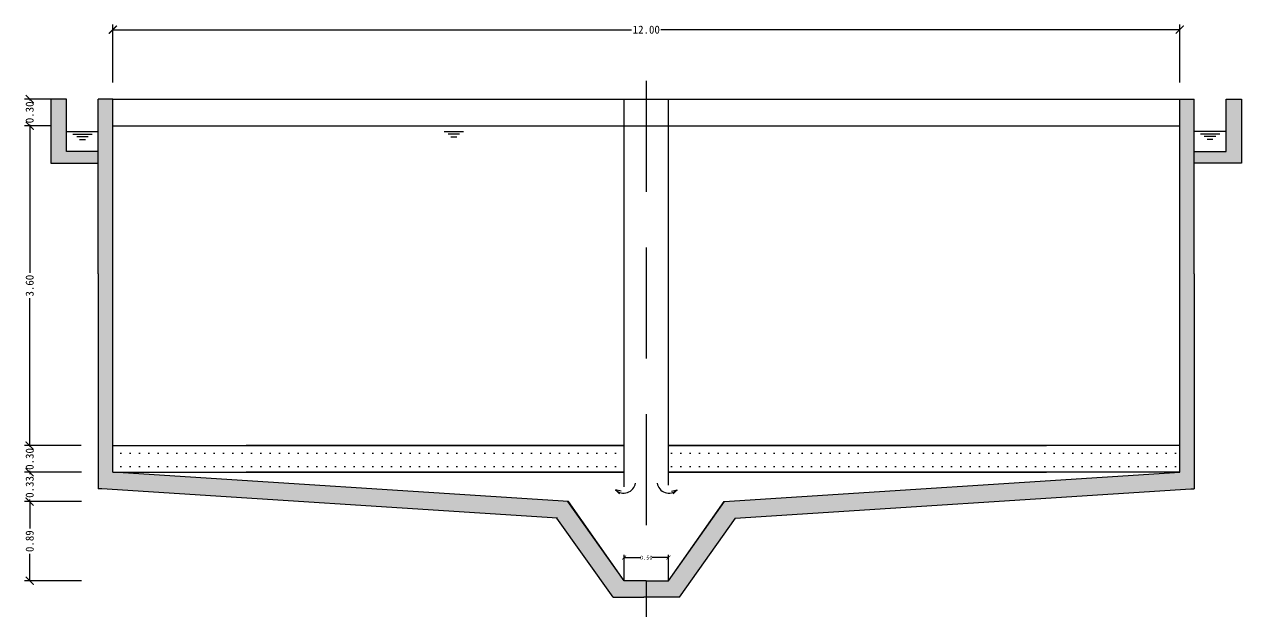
# Model space of a CAD drawing. Header units: inches. Extents: x -375394 to -242034, y -156040 to -122674.
# Drawn here: x -322061 to -308369, y -156040 to -149375 of the extents above; entities that cross this region are included whole.
import ezdxf

# ---------------------------------------------------------------- set-up
doc = ezdxf.new("R2010")
doc.units = ezdxf.units.IN
doc.header["$MEASUREMENT"] = 0
doc.linetypes.add('DASHED2', pattern=[0.375, 0.25, -0.125])
doc.dimstyles.get("Standard").update_dxf_attribs({"dimtxt": 0.18, "dimasz": 0.18, "dimexe": 0.18, "dimexo": 0.0625, "dimgap": 0.09, "dimtad": 0, "dimtih": 1, "dimtoh": 1, "dimdec": 4, "dimzin": 0, "dimdsep": 46, "dimtxsty": 'Standard', "dimcen": 0.09, "dimadec": 0, "dimazin": 0, "dimtfac": 1, "dimtdec": 4, "dimtofl": 0, "dimtmove": 0, "dimatfit": 3, "dimfxl": 1, "dimtolj": 1, "dimtzin": 0, "dimarcsym": 0})

# ---------------------------------------------------------------- blocks, each defined once
blk = doc.blocks.new('_ArchTick')
at = {"color": 0, "linetype": 'ByBlock', "const_width": 0.15}
blk.add_lwpolyline([(-0.5, -0.5), (0.5, 0.5)], dxfattribs=at)
blk = doc.blocks.new('*D235')
at = {"color": 0, "lineweight": -2, "ltscale": 5}
for p, q in [((124388.262, -5353.512), (124388.446, -5353.512)), ((124388.263, -5353.772), (124388.263, -5353.482)), ((124388.764, -5353.512), (124388.581, -5353.512)), ((124388.763, -5353.772), (124388.763, -5353.482))]:
    blk.add_line(p, q, dxfattribs=at)
at = {"layer": 'DEFPOINTS', "color": 0, "ltscale": 5}
for p in [(124388.763, -5353.512), (124388.263, -5353.772), (124388.763, -5353.772)]:
    blk.add_point(p, dxfattribs=at)
at = {"color": 0, "lineweight": -2, "ltscale": 5, "xscale": 0.045, "yscale": 0.045, "zscale": 0.045, "rotation": 180}
blk.add_blockref('_ArchTick', (124388.263, -5353.512), dxfattribs=at)
at = {"color": 0, "lineweight": -2, "ltscale": 5, "xscale": 0.045, "yscale": 0.045, "zscale": 0.045}
blk.add_blockref('_ArchTick', (124388.763, -5353.512), dxfattribs=at)
at = {"color": 0, "ltscale": 5, "insert": (124388.513, -5353.512), "char_height": 0.045, "attachment_point": 5}
blk.add_mtext('\\A1;0.50', dxfattribs=at)
blk = doc.blocks.new('*D232')
at = {"color": 0, "lineweight": -2, "ltscale": 5}
for p, q in [((124381.817, -5348.352), (124381.518, -5348.352)), ((124381.578, -5348.35), (124381.578, -5348.367)), ((124381.817, -5348.652), (124381.518, -5348.652)), ((124381.578, -5348.653), (124381.578, -5348.637))]:
    blk.add_line(p, q, dxfattribs=at)
at = {"layer": 'DEFPOINTS', "color": 0, "ltscale": 5}
for p in [(124381.817, -5348.352), (124381.578, -5348.652), (124381.817, -5348.652)]:
    blk.add_point(p, dxfattribs=at)
at = {"color": 0, "lineweight": -2, "ltscale": 5, "xscale": 0.09, "yscale": 0.09, "zscale": 0.09}
for p, rotation in [((124381.578, -5348.352), 90), ((124381.578, -5348.652), 270)]:
    blk.add_blockref('_ArchTick', p, dxfattribs=dict(at, rotation=rotation))
at = {"color": 0, "ltscale": 5, "insert": (124381.578, -5348.502), "char_height": 0.09, "attachment_point": 5, "rotation": 90}
blk.add_mtext('\\A1;0.30', dxfattribs=at)
blk = doc.blocks.new('*D233')
at = {"color": 0, "lineweight": -2, "ltscale": 5}
for p, q in [((124381.642, -5348.652), (124381.518, -5348.652)), ((124381.578, -5348.65), (124381.578, -5350.309)), ((124381.578, -5352.253), (124381.578, -5350.594)), ((124382.157, -5352.252), (124381.518, -5352.252))]:
    blk.add_line(p, q, dxfattribs=at)
at = {"layer": 'DEFPOINTS', "color": 0, "ltscale": 5}
for p in [(124381.578, -5348.652), (124381.642, -5348.652), (124382.157, -5352.252)]:
    blk.add_point(p, dxfattribs=at)
at = {"color": 0, "lineweight": -2, "ltscale": 5, "xscale": 0.09, "yscale": 0.09, "zscale": 0.09}
for p, rotation in [((124381.578, -5348.652), 90), ((124381.578, -5352.252), 270)]:
    blk.add_blockref('_ArchTick', p, dxfattribs=dict(at, rotation=rotation))
at = {"color": 0, "ltscale": 5, "insert": (124381.578, -5350.452), "char_height": 0.09, "attachment_point": 5, "rotation": 90}
blk.add_mtext('\\A1;3.60', dxfattribs=at)
blk = doc.blocks.new('*D234')
at = {"color": 0, "lineweight": -2, "ltscale": 5}
for p, q in [((124382.157, -5352.252), (124381.518, -5352.252)), ((124381.578, -5352.25), (124381.578, -5352.267)), ((124382.162, -5352.552), (124381.518, -5352.552)), ((124381.578, -5352.553), (124381.578, -5352.537))]:
    blk.add_line(p, q, dxfattribs=at)
at = {"layer": 'DEFPOINTS', "color": 0, "ltscale": 5}
for p in [(124381.578, -5352.252), (124382.157, -5352.252), (124382.162, -5352.552)]:
    blk.add_point(p, dxfattribs=at)
at = {"color": 0, "lineweight": -2, "ltscale": 5, "xscale": 0.09, "yscale": 0.09, "zscale": 0.09}
for p, rotation in [((124381.578, -5352.252), 90), ((124381.578, -5352.552), 270)]:
    blk.add_blockref('_ArchTick', p, dxfattribs=dict(at, rotation=rotation))
at = {"color": 0, "ltscale": 5, "insert": (124381.578, -5352.402), "char_height": 0.09, "attachment_point": 5, "rotation": 90}
blk.add_mtext('\\A1;0.30', dxfattribs=at)
blk = doc.blocks.new('1')
at = {"ltscale": 5}
h = blk.add_hatch(dxfattribs=at)
h.set_pattern_fill('AR-CONC', color=256, scale=0.03, style=0)
h.set_pattern_definition([(50, (0, 0), (0.21517805478, -0.0188256405), [0.0225, -0.2475]), (355, (0, 0), (-0.0416254001, 0.2256576401), [0.018, -0.198]), (100.4514, (0.01793, -0.00157), (0.1735528145, 0.20683186262), [0.019122057, -0.2103426336]), (46.1842, (0, 0.06), (0.3201723146, -0.0496557043), [0.03375, -0.37125]), (96.6356, (0.02668, 0.05586), (0.2803988117, 0.2922353613), [0.0286830864, -0.3155139]), (351.1842, (0, 0.06), (0.2803985835, 0.2922355803), [0.027, -0.297]), (21, (0.03, 0.045), (0.17907211564, -0.1207856672), [0.0225, -0.2475]), (326, (0.03, 0.045), (0.07299459958, 0.2175450135), [0.018, -0.198]), (71.4514, (0.04492, 0.03493), (0.25206678857, 0.096759149), [0.019122057, -0.2103426336]), (37.5, (0, 0), (0.003647956595, 0.09986815615), [0, -0.1956, 0, -0.201, 0, -0.19875]), (7.5, (0, 0), (0.07892086123, 0.118323513565), [0, -0.1146, 0, -0.1911, 0, -0.07575]), (327.5, (-0.0669, 0), (0.16014673085, -0.00676646152), [0, -0.075, 0, -0.234, 0, -0.3105]), (317.5, (-0.0969, 0), (0.1749558508, 0.0300314947), [0, -0.0975, 0, -0.1554, 0, -0.2205])])
h.paths.add_polyline_path([(124382.35, -5348.944), (124381.991, -5348.944), (124381.991, -5348.352), (124381.817, -5348.352), (124381.817, -5349.075), (124382.35, -5349.075)])
h.paths.add_polyline_path([(124382.513, -5348.352), (124382.35, -5348.352), (124382.35, -5350.32), (124382.35, -5352.739), (124382.389, -5352.739), (124387.508, -5353.068), (124388.139, -5353.959), (124388.486, -5353.959), (124388.513, -5353.959), (124388.513, -5353.772), (124388.263, -5353.772), (124387.632, -5352.882), (124382.513, -5352.552)])
h.paths.add_polyline_path([(124389.518, -5353.068), (124394.637, -5352.739), (124394.676, -5352.739), (124394.676, -5350.32), (124394.676, -5348.352), (124394.513, -5348.352), (124394.513, -5352.552), (124389.394, -5352.882), (124388.763, -5353.772), (124388.513, -5353.772), (124388.513, -5353.959), (124388.887, -5353.959)])
h.paths.add_polyline_path([(124395.209, -5348.352), (124395.035, -5348.352), (124395.035, -5348.944), (124394.676, -5348.944), (124394.676, -5349.075), (124395.209, -5349.075)])
h = blk.add_hatch(dxfattribs=at)
h.set_pattern_fill('ACAD_ISO07W100', color=256, scale=0.03, style=0)
h.set_pattern_definition([(0, (0, 0), (0, 0.15), [0.015, -0.09])])
h.paths.add_polyline_path([(124394.513, -5352.252), (124388.763, -5352.252), (124388.763, -5352.552), (124394.513, -5352.552)])
h.paths.add_polyline_path([(124388.263, -5352.252), (124384.013, -5352.252), (124382.513, -5352.252), (124382.513, -5352.552), (124388.263, -5352.552)])
for p, q in [((124382.513, -5348.166), (124382.513, -5347.512)), ((124394.513, -5348.166), (124394.513, -5347.512)), ((124382.512, -5347.572), (124388.348, -5347.572)), ((124394.515, -5347.572), (124388.678, -5347.572)), ((124381.991, -5348.352), (124381.817, -5348.352)), ((124381.817, -5348.352), (124381.817, -5349.075)), ((124381.991, -5348.944), (124381.991, -5348.352)), ((124382.35, -5350.32), (124382.35, -5348.352)), ((124382.513, -5348.352), (124382.35, -5348.352)), ((124382.513, -5352.552), (124382.513, -5348.352)), ((124382.513, -5348.652), (124382.513, -5348.352)), ((124382.513, -5348.352), (124394.676, -5348.352)), ((124388.263, -5352.697), (124388.263, -5348.352)), ((124388.763, -5352.697), (124388.763, -5348.352)), ((124394.513, -5352.552), (124394.513, -5348.352)), ((124394.676, -5350.32), (124394.676, -5348.352)), ((124395.035, -5348.944), (124395.035, -5348.352)), ((124395.035, -5348.352), (124395.209, -5348.352)), ((124395.209, -5348.352), (124395.209, -5349.075)), ((124381.991, -5348.717), (124382.35, -5348.717)), ((124382.064, -5348.746), (124382.279, -5348.746)), ((124382.513, -5348.652), (124394.513, -5348.652)), ((124386.241, -5348.717), (124386.456, -5348.717)), ((124386.284, -5348.745), (124386.413, -5348.745)), ((124395.035, -5348.717), (124394.676, -5348.717)), ((124394.963, -5348.746), (124394.747, -5348.746)), ((124382.107, -5348.775), (124382.236, -5348.775)), ((124382.139, -5348.808), (124382.204, -5348.808)), ((124386.316, -5348.779), (124386.381, -5348.779)), ((124394.919, -5348.775), (124394.79, -5348.775)), ((124394.887, -5348.808), (124394.822, -5348.808)), ((124382.35, -5348.944), (124381.991, -5348.944)), ((124394.676, -5348.944), (124395.035, -5348.944)), ((124381.817, -5349.075), (124382.35, -5349.075)), ((124395.209, -5349.075), (124394.676, -5349.075)), ((124382.35, -5350.32), (124382.35, -5352.739)), ((124394.676, -5350.32), (124394.676, -5352.739)), ((124382.513, -5352.252), (124388.263, -5352.252)), ((124388.263, -5352.252), (124384.013, -5352.252)), ((124394.513, -5352.252), (124388.763, -5352.252)), ((124388.763, -5352.252), (124393.013, -5352.252)), ((124382.157, -5352.552), (124381.518, -5352.552)), ((124381.578, -5352.55), (124381.578, -5352.574)), ((124382.513, -5352.552), (124388.263, -5352.552)), ((124387.638, -5352.882), (124382.513, -5352.552)), ((124388.263, -5352.552), (124384.013, -5352.552)), ((124388.263, -5352.717), (124388.263, -5352.552)), ((124394.513, -5352.552), (124388.763, -5352.552)), ((124388.763, -5352.552), (124393.013, -5352.552)), ((124389.388, -5352.882), (124394.513, -5352.552)), ((124381.578, -5352.883), (124381.578, -5352.859)), ((124382.389, -5352.739), (124382.35, -5352.739)), ((124387.514, -5353.069), (124382.389, -5352.739)), ((124388.23, -5352.766), (124388.166, -5352.75)), ((124388.166, -5352.75), (124388.211, -5352.796)), ((124388.796, -5352.766), (124388.86, -5352.75)), ((124388.86, -5352.75), (124388.815, -5352.796)), ((124389.513, -5353.069), (124394.637, -5352.739)), ((124394.637, -5352.739), (124394.676, -5352.739)), ((124382.162, -5352.882), (124381.518, -5352.882)), ((124382.162, -5352.882), (124381.518, -5352.882)), ((124381.578, -5352.88), (124381.578, -5353.184)), ((124388.263, -5353.772), (124387.632, -5352.882)), ((124388.263, -5353.772), (124387.638, -5352.882)), ((124388.763, -5353.772), (124389.388, -5352.882)), ((124388.763, -5353.772), (124389.394, -5352.882)), ((124388.139, -5353.959), (124387.508, -5353.068)), ((124388.887, -5353.959), (124389.518, -5353.068)), ((124381.578, -5353.773), (124381.578, -5353.469)), ((124382.162, -5353.772), (124381.518, -5353.772)), ((124388.513, -5353.772), (124388.263, -5353.772)), ((124388.513, -5353.772), (124388.763, -5353.772)), ((124388.139, -5353.959), (124388.486, -5353.959)), ((124388.887, -5353.959), (124388.486, -5353.959))]:
    blk.add_line(p, q, dxfattribs=at)
at = {"linetype": 'DASHED2', "ltscale": 5}
blk.add_line((124388.513, -5348.147), (124388.513, -5354.177), dxfattribs=at)
at = {"ltscale": 5, "const_width": 0.0000163}
for points in [[(124388.513, -5352.678), (124388.33, -5352.829), (124388.513, -5352.829)], [(124388.513, -5352.678), (124388.696, -5352.829), (124388.513, -5352.829)]]:
    blk.add_lwpolyline(points, dxfattribs=at)
at = {"ltscale": 5}
for centre, start, end in [((124388.258, -5352.652), 226.9718, 350.509), ((124388.768, -5352.652), 189.491, 313.0282)]:
    blk.add_arc(centre, 0.135, start, end, dxfattribs=at)
at = {"ltscale": 5, "xscale": 0.09, "yscale": 0.09, "zscale": 0.09}
for p, rotation in [((124382.513, -5347.572), 180), ((124381.578, -5352.552), 90), ((124381.578, -5352.882), 90), ((124381.578, -5352.882), 270), ((124381.578, -5353.772), 270)]:
    blk.add_blockref('_ArchTick', p, dxfattribs=dict(at, rotation=rotation))
blk.add_blockref('_ArchTick', (124394.513, -5347.572), dxfattribs=at)
at = {"ltscale": 5, "insert": (124388.513, -5347.572), "char_height": 0.09, "attachment_point": 5}
blk.add_mtext('\\A1;12.00', dxfattribs=at)
at = {"ltscale": 5, "char_height": 0.09, "attachment_point": 5, "rotation": 90}
for s, insert in [('\\A1;0.33', (124381.578, -5352.717)), ('\\A1;0.89', (124381.578, -5353.327))]:
    blk.add_mtext(s, dxfattribs=dict(at, insert=insert))
at = {"ltscale": 5}
for base, p1, p2, picture, middle in [((124381.578, -5348.652), (124381.817, -5348.352), (124381.817, -5348.652), '*D232', (124381.578, -5348.502)), ((124381.578, -5348.652), (124382.157, -5352.252), (124381.642, -5348.652), '*D233', (124381.578, -5350.452)), ((124381.578, -5352.252), (124382.162, -5352.552), (124382.157, -5352.252), '*D234', (124381.578, -5352.402))]:
    dim = blk.add_linear_dim(base=base, p1=p1, p2=p2, angle=90, dimstyle='Standard', override={"dimscale": 0.03, "dimtxt": 3, "dimasz": 3, "dimexe": 2, "dimexo": 0, "dimgap": 0.5, "dimtih": 0, "dimdec": 2, "dimblk": 'ArchTick', "dimcen": 1, "dimdle": 0.05, "dimtdec": 2, "dimldrblk": 'ArchTick'}, dxfattribs=at)
    dim.commit()
    dim.dimension.update_dxf_attribs({"geometry": picture, "text_midpoint": middle})
dim = blk.add_linear_dim(base=(124388.763, -5353.512), p1=(124388.263, -5353.772), p2=(124388.763, -5353.772), dimstyle='Standard', override={"dimscale": 0.015, "dimtxt": 3, "dimasz": 3, "dimexe": 2, "dimexo": 0, "dimgap": 0.5, "dimtih": 0, "dimdec": 2, "dimblk": 'ArchTick', "dimcen": 1, "dimdle": 0.05, "dimtdec": 2, "dimldrblk": 'ArchTick'}, dxfattribs=at)
dim.commit()
dim.dimension.update_dxf_attribs({"geometry": '*D235', "text_midpoint": (124388.513, -5353.512)})

msp = doc.modelspace()

# ---------------------------------------------------------------- block references
at = {"xscale": 1000, "yscale": 1000, "zscale": 1000}
msp.add_blockref('1', (-124703579, 5198137), dxfattribs=at)

doc.saveas('drawing.dxf')
